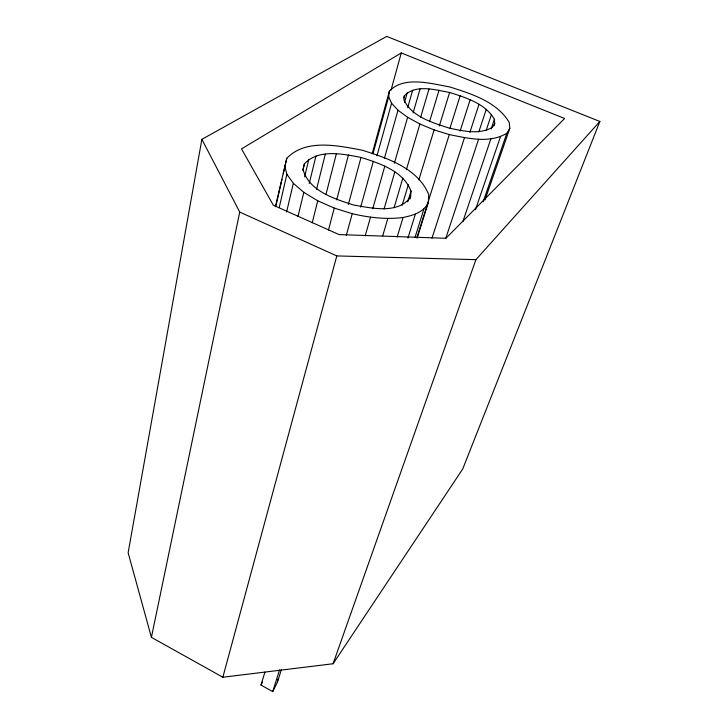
<?xml version="1.0" encoding="UTF-8"?>
<svg xmlns="http://www.w3.org/2000/svg" width="728" height="728" viewBox="0 0 728 728"><rect width="100%" height="100%" fill="white"/><g stroke="black" fill="none" stroke-linecap="round" stroke-linejoin="round"><path stroke-width="1.09" d="M417.144 238.092L428.392 202.366L428.701 194.54C417.89 168.159 387.241 158.049 362.144 150.196C338.192 145.682 305.769 138.429 286.777 158.34L275.357 206.779M410.628 196.842L411.02 191.009C403.175 170.962 379.88 163.372 361.015 157.439C342.852 153.981 318.664 148.621 304.413 163.827L303.021 169.442C308.954 191.127 334.471 198.835 353.581 205.014C371.416 208.053 398.407 214.551 410.628 196.842L409.964 199.017M404.359 95.823L403.967 100.036C412.112 117.017 432.787 122.695 449.34 128.164C463.226 130.94 479.397 135.008 492.392 127.291L494.721 123.651L494.394 119.274C485.267 103.485 465.975 97.679 449.613 92.447C435.335 89.99 415.779 83.829 404.359 95.823L403.74 98.007M372.991 153.735L388.67 96.788L389.353 91.2C403.849 75.548 431.458 83.729 449.658 86.923C471.425 93.857 496.878 101.62 509.236 122.431L509.818 128.31L484.975 199.982M264.91 672.09L260.988 685.075L272.736 691.6L277.341 682.418L277.869 679.097M201.874 139.339L128.137 552.752L151.415 637.355L222.859 677.231L333.078 663.754L462.744 468.941L599.863 121.467L386.714 36.4L201.874 139.339L239.73 212.076L336.8 255.919L475.921 259.659L599.863 121.467M151.415 637.355L239.73 212.076M275.948 205.906L281.991 179.361M283.256 173.828L286.777 158.34M279.261 207.38L286.868 174.265L284.684 165.784M286.604 211.994L293.339 183.31L286.868 174.265M302.839 170.443L304.413 163.827M304.604 176.904L308.836 159.259M297.97 216.571L303.831 192.356L293.339 183.31M309.245 183.52L315.952 155.974M316.544 189.362L325.307 154.118M312.212 222.841L317.745 200.801L303.831 192.356M325.962 194.513L336.345 153.763M328.51 229.993L334.243 208.081L317.745 200.801M336.691 199.872L348.466 154.891M348.357 204.477L361.015 157.439M222.859 677.231L336.8 255.919M346.264 235.544L352.225 213.695C368.859 217.572 386.022 219.674 403.066 217.49C412.831 215.479 423.987 212.312 428.392 202.366M372.217 153.562L389.353 91.2M391.045 90.081L401.283 52.935L564.61 118.491L445.927 238.293L339.066 234.58L273.328 205.214L241.505 148.894L401.283 52.935M360.66 207.125L373.346 161.27M376.968 155.838L391.573 103.258L388.67 96.788M384.402 158.395L397.998 110.237L391.573 103.258M372.745 208.727L384.821 166.175M365.21 235.826L370.488 217.253M404.55 102.293L407.343 92.465M407.68 107.626L412.694 90.154M394.394 163.163L407.625 117.308L397.998 110.237M384.056 209.036L394.831 171.908M413.104 112.895L420.065 88.98M382.691 235.918L387.806 218.537M420.648 117.281L429.01 88.989M394.13 207.58L402.83 178.178M406.379 169.688L419.92 124.015L407.625 117.308M402.156 205.314L408.344 184.666M429.566 121.612L439.039 90.172M407.735 201.865L411.02 191.009M397.151 237.019L403.066 217.49M418.855 179.898L434.115 129.903L419.92 124.015M439.303 125.971L449.613 92.447M407.953 238.065L415.315 214.26M272.736 691.6L279.497 670.006M415.051 237.301L423.887 209.091M450.004 128.083L460.16 95.687M416.898 237.61L449.294 134.589C467.858 138.256 489.616 143.816 506.87 133.215L509.818 128.31M277.341 682.418L281.39 669.551M460.123 131.04L470.133 99.736M431.968 238.238L464.455 137.765M469.851 132.46L478.997 104.368M478.796 131.959L486.259 109.346M445.827 238.12L478.605 139.221M486.122 130.521L491.5 114.405M491.145 128.929L494.394 119.274M493.994 125.798L494.721 123.651M462.881 221.603L490.854 138.884M475.42 209.782L500.445 136.828M483.155 201.774L506.87 133.215M333.078 663.754L475.921 259.659M260.988 685.075L262.499 682.145M434.115 129.903L449.294 134.589M334.243 208.081L352.225 213.695"/></g></svg>
